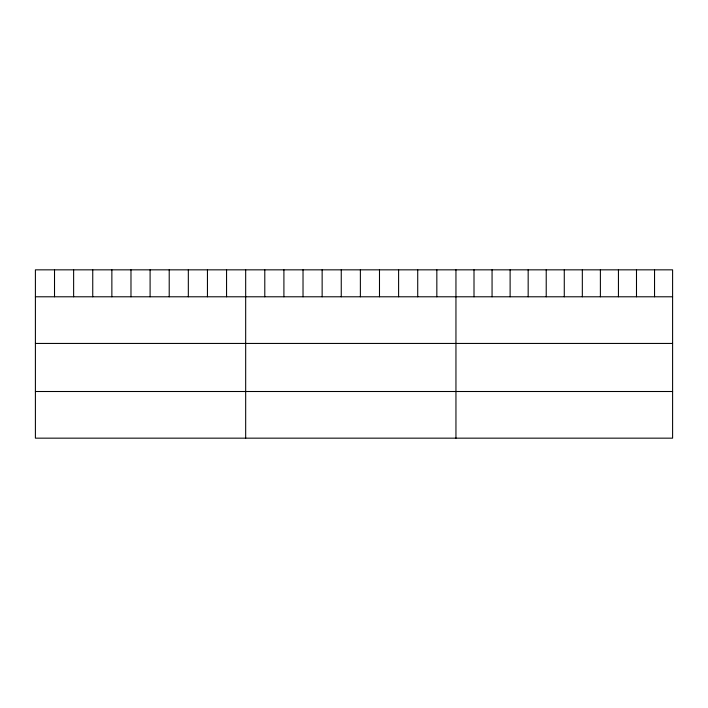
<?xml version="1.0" encoding="UTF-8"?>
<svg xmlns="http://www.w3.org/2000/svg" width="708" height="708" viewBox="0 0 708 708"><rect width="100%" height="100%" fill="white"/><g stroke="black" fill="none" stroke-linecap="round" stroke-linejoin="round"><path stroke-width="1.06" d="M672.6 296.785L672.6 438.163L35.4 438.163L35.4 269.837L672.6 269.837L672.6 296.785L35.4 296.785M35.4 343.442L672.6 343.442M35.4 391.506L672.6 391.506M654.546 269.837L654.546 296.785M636.492 269.837L636.492 296.785M618.438 269.837L618.438 296.785M600.384 269.837L600.384 296.785M582.33 269.837L582.33 296.785M564.276 269.837L564.276 296.785M546.222 269.837L546.222 296.785M528.168 269.837L528.168 296.785M510.114 269.837L510.114 296.785M492.06 269.837L492.06 296.785M474.006 269.837L474.006 296.785M455.952 269.837L455.952 438.163M436.836 269.837L436.836 296.785M417.72 269.837L417.72 296.785M398.604 269.837L398.604 296.785M379.488 269.837L379.488 296.785M360.372 269.837L360.372 296.785M341.256 269.837L341.256 296.785M322.14 269.837L322.14 296.785M303.024 269.837L303.024 296.785M283.908 269.837L283.908 296.785M264.792 269.837L264.792 296.785M245.676 269.837L245.676 438.163M226.56 269.837L226.56 296.785M207.444 269.837L207.444 296.785M188.328 269.837L188.328 296.785M169.212 269.837L169.212 296.785M150.096 269.837L150.096 296.785M130.98 269.837L130.98 296.785M111.864 269.837L111.864 296.785M92.748 269.837L92.748 296.785M73.632 269.837L73.632 296.785M54.516 269.837L54.516 296.785"/></g></svg>
